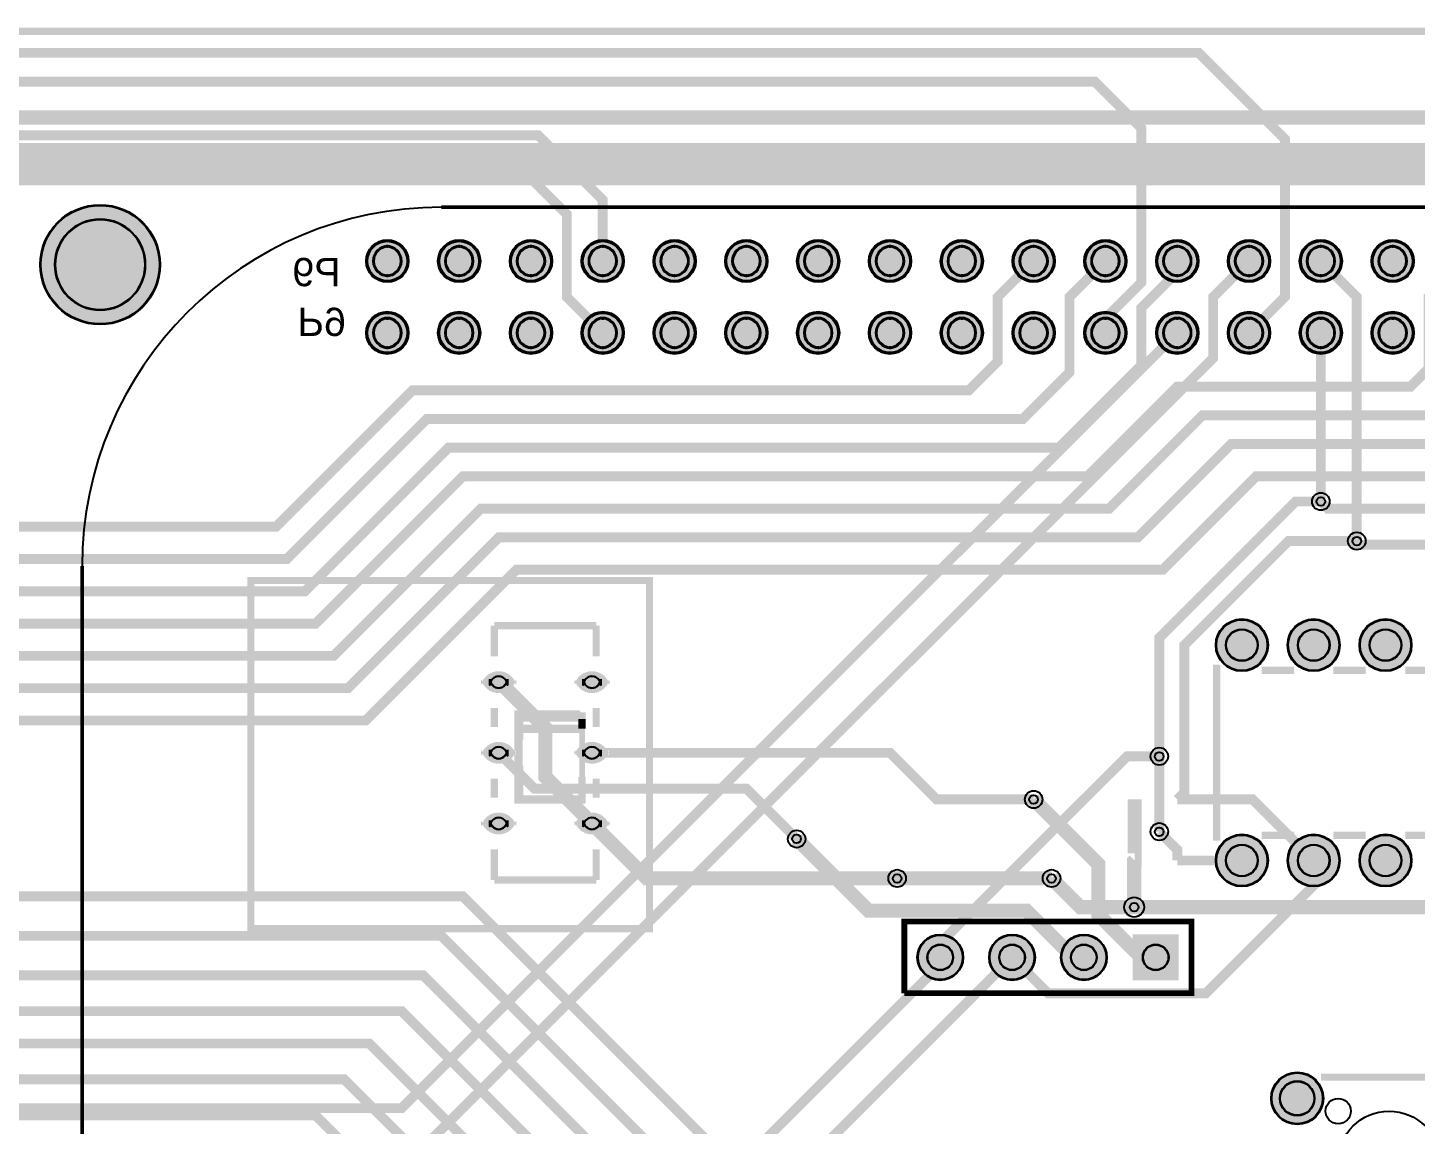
# Model space of a CAD drawing. Header units: millimetres. Extents: x 15 to 190, y -133 to -16.
# Drawn here: x 78.21 to 127.33, y -55.09 to -16.26 of the extents above; entities that cross this region are included whole.
import ezdxf

# ---------------------------------------------------------------- set-up
doc = ezdxf.new("R2010")
doc.units = ezdxf.units.MM
for name, color, linetype, true_color in [('BoardOutLine', 7, 'Continuous', 0xff00ff), ('BottomLayer', 7, 'Continuous', 0x0000cc), ('BottomSilkLayer', 7, 'Continuous', 0x66cc33), ('BottomSolderMaskLayer', 7, 'Continuous', 0xaa00ff), ('Document', 7, 'Continuous', 0xffffff), ('Hole', 7, 'Continuous', 0x222222), ('Multi-Layer', 7, 'Continuous', 0xc0c0c0), ('TopLayer', 7, 'Continuous', 0x9900ff), ('TopSilkLayer', 7, 'Continuous', 0xffff00), ('TopSolderMaskLayer', 7, 'Continuous', 0x800080)]:
    doc.layers.add(name, color=color, linetype=linetype, true_color=true_color)
doc.styles.get("Standard").update_dxf_attribs({"font": 'arial.ttf'})

msp = doc.modelspace()

# ---------------------------------------------------------------- hatches: boundary and pattern name
at = {"layer": 'BottomSolderMaskLayer'}
for points in [[(78.651, -24.638, 1), (82.893, -24.638, 1)], [(90.181, -24.511, 1), (91.683, -24.511, 1)], [(92.721, -24.511, 1), (94.223, -24.511, 1)], [(95.261, -24.511, 1), (96.763, -24.511, 1)], [(97.801, -24.511, 1), (99.303, -24.511, 1)], [(100.341, -24.511, 1), (101.843, -24.511, 1)], [(102.881, -24.511, 1), (104.383, -24.511, 1)], [(105.421, -24.511, 1), (106.923, -24.511, 1)], [(107.961, -24.511, 1), (109.463, -24.511, 1)], [(110.501, -24.511, 1), (112.003, -24.511, 1)], [(113.041, -24.511, 1), (114.543, -24.511, 1)], [(115.581, -24.511, 1), (117.083, -24.511, 1)], [(118.121, -24.511, 1), (119.623, -24.511, 1)], [(120.661, -24.511, 1), (122.163, -24.511, 1)], [(123.201, -24.511, 1), (124.703, -24.511, 1)], [(125.741, -24.511, 1), (127.243, -24.511, 1)], [(90.181, -27.051, 1), (91.683, -27.051, 1)], [(92.721, -27.051, 1), (94.223, -27.051, 1)], [(95.261, -27.051, 1), (96.763, -27.051, 1)], [(97.801, -27.051, 1), (99.303, -27.051, 1)], [(100.341, -27.051, 1), (101.843, -27.051, 1)], [(102.881, -27.051, 1), (104.383, -27.051, 1)], [(105.421, -27.051, 1), (106.923, -27.051, 1)], [(107.961, -27.051, 1), (109.463, -27.051, 1)], [(110.501, -27.051, 1), (112.003, -27.051, 1)], [(113.041, -27.051, 1), (114.543, -27.051, 1)], [(115.581, -27.051, 1), (117.083, -27.051, 1)], [(118.121, -27.051, 1), (119.623, -27.051, 1)], [(120.661, -27.051, 1), (122.163, -27.051, 1)], [(123.201, -27.051, 1), (124.703, -27.051, 1)], [(125.741, -27.051, 1), (127.243, -27.051, 1)], [(120.233, -38.1, 1), (122.084, -38.1, 1)], [(122.773, -38.1, 1), (124.624, -38.1, 1)], [(125.313, -38.1, 1), (127.164, -38.1, 1)], [(95.496, -39.307, -0.785398), (94.245, -39.307), (94.245, -39.514, -0.785398), (95.496, -39.514)], [(98.796, -39.307, -0.785398), (97.545, -39.307), (97.545, -39.514, -0.785398), (98.796, -39.514)], [(95.496, -41.806, -0.785398), (94.245, -41.806), (94.245, -42.014, -0.785398), (95.496, -42.014)], [(98.796, -41.806, -0.785398), (97.545, -41.806), (97.545, -42.014, -0.785398), (98.796, -42.014)], [(95.496, -44.307, -0.785398), (94.245, -44.307), (94.245, -44.514, -0.785398), (95.496, -44.514)], [(98.796, -44.307, -0.785398), (97.545, -44.307), (97.545, -44.514, -0.785398), (98.796, -44.514)], [(120.233, -45.72, 1), (122.084, -45.72, 1)], [(122.773, -45.72, 1), (124.624, -45.72, 1)], [(125.313, -45.72, 1), (127.164, -45.72, 1)], [(109.677, -49.149, 1), (111.303, -49.149, 1)], [(112.217, -49.149, 1), (113.843, -49.149, 1)], [(114.757, -49.149, 1), (116.383, -49.149, 1)], [(118.923, -49.962), (117.297, -49.962), (117.297, -48.336), (118.923, -48.336)], [(122.19, -54.138, 1), (124.041, -54.138, 1)]]:
    msp.add_hatch(color=256, dxfattribs=at).paths.add_polyline_path(points)
at = {"layer": 'Document'}
for points in [[(95.72, -40.81), (95.72, -43.41), (97.72, -43.41), (97.72, -40.81), (97.92, -40.81), (97.92, -43.71), (95.42, -43.71), (95.42, -40.41), (97.72, -40.41), (97.82, -40.51), (97.82, -40.71), (97.72, -40.81)], [(97.72, -41.21), (95.72, -41.21), (95.72, -40.91), (97.72, -40.91)]]:
    msp.add_hatch(color=256, dxfattribs=at).paths.add_polyline_path(points)
at = {"layer": 'Multi-Layer'}
for points in [[(90.232, -24.511, 1), (91.632, -24.511, 1)], [(92.772, -24.511, 1), (94.172, -24.511, 1)], [(95.312, -24.511, 1), (96.712, -24.511, 1)], [(97.852, -24.511, 1), (99.252, -24.511, 1)], [(100.392, -24.511, 1), (101.792, -24.511, 1)], [(102.932, -24.511, 1), (104.332, -24.511, 1)], [(105.472, -24.511, 1), (106.872, -24.511, 1)], [(108.012, -24.511, 1), (109.412, -24.511, 1)], [(110.552, -24.511, 1), (111.952, -24.511, 1)], [(113.092, -24.511, 1), (114.492, -24.511, 1)], [(115.632, -24.511, 1), (117.032, -24.511, 1)], [(118.172, -24.511, 1), (119.572, -24.511, 1)], [(120.712, -24.511, 1), (122.112, -24.511, 1)], [(123.252, -24.511, 1), (124.652, -24.511, 1)], [(125.792, -24.511, 1), (127.192, -24.511, 1)], [(90.232, -27.051, 1), (91.632, -27.051, 1)], [(92.772, -27.051, 1), (94.172, -27.051, 1)], [(95.312, -27.051, 1), (96.712, -27.051, 1)], [(97.852, -27.051, 1), (99.252, -27.051, 1)], [(100.392, -27.051, 1), (101.792, -27.051, 1)], [(102.932, -27.051, 1), (104.332, -27.051, 1)], [(105.472, -27.051, 1), (106.872, -27.051, 1)], [(108.012, -27.051, 1), (109.412, -27.051, 1)], [(110.552, -27.051, 1), (111.952, -27.051, 1)], [(113.092, -27.051, 1), (114.492, -27.051, 1)], [(115.632, -27.051, 1), (117.032, -27.051, 1)], [(118.172, -27.051, 1), (119.572, -27.051, 1)], [(120.712, -27.051, 1), (122.112, -27.051, 1)], [(123.252, -27.051, 1), (124.652, -27.051, 1)], [(125.792, -27.051, 1), (127.192, -27.051, 1)], [(120.258, -38.1, 1), (122.058, -38.1, 1)], [(122.798, -38.1, 1), (124.598, -38.1, 1)], [(125.338, -38.1, 1), (127.138, -38.1, 1)], [(95.47, -39.31, -0.785398), (94.27, -39.31), (94.27, -39.51, -0.785398), (95.47, -39.51)], [(98.77, -39.31, -0.785398), (97.57, -39.31), (97.57, -39.51, -0.785398), (98.77, -39.51)], [(95.47, -41.81, -0.785398), (94.27, -41.81), (94.27, -42.01, -0.785398), (95.47, -42.01)], [(98.77, -41.81, -0.785398), (97.57, -41.81), (97.57, -42.01, -0.785398), (98.77, -42.01)], [(95.47, -44.31, -0.785398), (94.27, -44.31), (94.27, -44.51, -0.785398), (95.47, -44.51)], [(98.77, -44.31, -0.785398), (97.57, -44.31), (97.57, -44.51, -0.785398), (98.77, -44.51)], [(120.258, -45.72, 1), (122.058, -45.72, 1)], [(122.798, -45.72, 1), (124.598, -45.72, 1)], [(125.338, -45.72, 1), (127.138, -45.72, 1)], [(109.703, -49.149, 1), (111.278, -49.149, 1)], [(112.243, -49.149, 1), (113.818, -49.149, 1)], [(114.783, -49.149, 1), (116.358, -49.149, 1)], [(118.898, -49.936), (117.323, -49.936), (117.323, -48.362), (118.898, -48.362)], [(122.215, -54.138, 1), (124.015, -54.138, 1)]]:
    msp.add_hatch(color=256, dxfattribs=at).paths.add_polyline_path(points)
at = {"layer": 'TopSolderMaskLayer'}
for points in [[(78.651, -24.638, 1), (82.893, -24.638, 1)], [(90.181, -24.511, 1), (91.683, -24.511, 1)], [(92.721, -24.511, 1), (94.223, -24.511, 1)], [(95.261, -24.511, 1), (96.763, -24.511, 1)], [(97.801, -24.511, 1), (99.303, -24.511, 1)], [(100.341, -24.511, 1), (101.843, -24.511, 1)], [(102.881, -24.511, 1), (104.383, -24.511, 1)], [(105.421, -24.511, 1), (106.923, -24.511, 1)], [(107.961, -24.511, 1), (109.463, -24.511, 1)], [(110.501, -24.511, 1), (112.003, -24.511, 1)], [(113.041, -24.511, 1), (114.543, -24.511, 1)], [(115.581, -24.511, 1), (117.083, -24.511, 1)], [(118.121, -24.511, 1), (119.623, -24.511, 1)], [(120.661, -24.511, 1), (122.163, -24.511, 1)], [(123.201, -24.511, 1), (124.703, -24.511, 1)], [(125.741, -24.511, 1), (127.243, -24.511, 1)], [(90.181, -27.051, 1), (91.683, -27.051, 1)], [(92.721, -27.051, 1), (94.223, -27.051, 1)], [(95.261, -27.051, 1), (96.763, -27.051, 1)], [(97.801, -27.051, 1), (99.303, -27.051, 1)], [(100.341, -27.051, 1), (101.843, -27.051, 1)], [(102.881, -27.051, 1), (104.383, -27.051, 1)], [(105.421, -27.051, 1), (106.923, -27.051, 1)], [(107.961, -27.051, 1), (109.463, -27.051, 1)], [(110.501, -27.051, 1), (112.003, -27.051, 1)], [(113.041, -27.051, 1), (114.543, -27.051, 1)], [(115.581, -27.051, 1), (117.083, -27.051, 1)], [(118.121, -27.051, 1), (119.623, -27.051, 1)], [(120.661, -27.051, 1), (122.163, -27.051, 1)], [(123.201, -27.051, 1), (124.703, -27.051, 1)], [(125.741, -27.051, 1), (127.243, -27.051, 1)], [(120.233, -38.1, 1), (122.084, -38.1, 1)], [(122.773, -38.1, 1), (124.624, -38.1, 1)], [(125.313, -38.1, 1), (127.164, -38.1, 1)], [(95.496, -39.307, -0.785398), (94.245, -39.307), (94.245, -39.514, -0.785398), (95.496, -39.514)], [(98.796, -39.307, -0.785398), (97.545, -39.307), (97.545, -39.514, -0.785398), (98.796, -39.514)], [(95.496, -41.806, -0.785398), (94.245, -41.806), (94.245, -42.014, -0.785398), (95.496, -42.014)], [(98.796, -41.806, -0.785398), (97.545, -41.806), (97.545, -42.014, -0.785398), (98.796, -42.014)], [(95.496, -44.307, -0.785398), (94.245, -44.307), (94.245, -44.514, -0.785398), (95.496, -44.514)], [(98.796, -44.307, -0.785398), (97.545, -44.307), (97.545, -44.514, -0.785398), (98.796, -44.514)], [(120.233, -45.72, 1), (122.084, -45.72, 1)], [(122.773, -45.72, 1), (124.624, -45.72, 1)], [(125.313, -45.72, 1), (127.164, -45.72, 1)], [(109.677, -49.149, 1), (111.303, -49.149, 1)], [(112.217, -49.149, 1), (113.843, -49.149, 1)], [(114.757, -49.149, 1), (116.383, -49.149, 1)], [(118.923, -49.962), (117.297, -49.962), (117.297, -48.336), (118.923, -48.336)], [(122.19, -54.138, 1), (124.041, -54.138, 1)]]:
    msp.add_hatch(color=256, dxfattribs=at).paths.add_polyline_path(points)

# ---------------------------------------------------------------- linework, layer by layer
at = {"layer": 'BoardOutLine', "const_width": 0.254}
msp.add_lwpolyline([(18.923, -16.383), (165.33, -16.383)], dxfattribs=at)
at = {"layer": 'BottomLayer'}
for points, const_width in [([(23.114, -27.833), (24.872, -27.833), (26.162, -26.543), (26.162, -24.384), (33.401, -17.145), (119.634, -17.145), (122.682, -20.193), (122.682, -25.781), (121.412, -27.051)], 0.35), ([(23.114, -32.832), (25.715, -32.832), (27.686, -30.861), (27.686, -25.273), (34.798, -18.161), (115.951, -18.161), (117.602, -19.812), (117.602, -25.273), (116.332, -26.543), (116.332, -27.051)], 0.35), ([(98.552, -24.511), (98.552, -22.352), (96.266, -20.066), (38.227, -20.066)], 0.35), ([(98.552, -27.051), (97.282, -25.781), (97.282, -22.86), (96.012, -21.59), (43.18, -21.59), (38.227, -26.543)], 0.35), ([(121.412, -24.511), (120.142, -25.781), (120.142, -27.94), (92.075, -56.007), (54.864, -56.007), (52.959, -57.912), (52.959, -62.103)], 0.35), ([(125.222, -32.581), (125.222, -25.781), (123.952, -24.511)], 0.35), ([(118.872, -27.051), (91.44, -54.483), (53.086, -54.483)], 0.35), ([(123.952, -27.051), (123.952, -33.02)], 0.35), ([(125.222, -34.417), (125.222, -32.581)], 0.35), ([(144.145, -34.544), (125.222, -34.544), (125.222, -34.417)], 0.35), ([(98.17, -44.41), (96.52, -42.76), (96.52, -41.021), (94.909, -39.41), (94.87, -39.41)], 0.5), ([(118.237, -44.704), (118.237, -42.037)], 0.35), ([(118.111, -49.148), (117.601, -49.148), (116.078, -47.625), (116.078, -45.847), (113.792, -43.561)], 0.5), ([(115.571, -49.149), (115.19, -49.149), (113.538, -47.498), (107.95, -47.498), (105.41, -44.958)], 0.5), ([(132.715, -45.72), (131.064, -47.371), (117.348, -47.371)], 0.5), ([(114.427, -46.355), (108.966, -46.355)], 0.5), ([(110.49, -49.149), (110.49, -49.403), (96.774, -63.119), (63.373, -63.119), (56.769, -69.723), (42.037, -69.723), (34.925, -76.835)], 0.35), ([(37.465, -76.835), (37.465, -76.327), (42.799, -70.993), (57.277, -70.993), (63.881, -64.389), (97.79, -64.389), (113.03, -49.149)], 0.35)]:
    msp.add_lwpolyline(points, dxfattribs=dict(at, const_width=const_width))
at = {"layer": 'BottomSolderMaskLayer'}
for points in [[(80.77, -23.031), (80.775, -23.031)], [(90.905, -23.974), (90.959, -23.974)], [(93.445, -23.974), (93.499, -23.974)], [(95.985, -23.974), (96.039, -23.974)], [(98.525, -23.974), (98.579, -23.974)], [(101.065, -23.974), (101.119, -23.974)], [(103.605, -23.974), (103.659, -23.974)], [(106.145, -23.974), (106.199, -23.974)], [(108.685, -23.974), (108.739, -23.974)], [(111.225, -23.974), (111.279, -23.974)], [(113.765, -23.974), (113.819, -23.974)], [(116.305, -23.974), (116.359, -23.974)], [(118.845, -23.974), (118.899, -23.974)], [(121.385, -23.974), (121.439, -23.974)], [(123.925, -23.974), (123.979, -23.974)], [(126.465, -23.974), (126.519, -23.974)], [(90.905, -25.048), (90.959, -25.048)], [(93.445, -25.048), (93.499, -25.048)], [(95.985, -25.048), (96.039, -25.048)], [(98.525, -25.048), (98.579, -25.048)], [(101.065, -25.048), (101.119, -25.048)], [(103.605, -25.048), (103.659, -25.048)], [(106.145, -25.048), (106.199, -25.048)], [(108.685, -25.048), (108.739, -25.048)], [(111.225, -25.048), (111.279, -25.048)], [(113.765, -25.048), (113.819, -25.048)], [(116.305, -25.048), (116.359, -25.048)], [(118.845, -25.048), (118.899, -25.048)], [(121.385, -25.048), (121.439, -25.048)], [(123.925, -25.048), (123.979, -25.048)], [(126.465, -25.048), (126.519, -25.048)], [(80.77, -26.245), (80.775, -26.245)], [(90.905, -26.514), (90.959, -26.514)], [(93.445, -26.514), (93.499, -26.514)], [(95.985, -26.514), (96.039, -26.514)], [(98.525, -26.514), (98.579, -26.514)], [(101.065, -26.514), (101.119, -26.514)], [(103.605, -26.514), (103.659, -26.514)], [(106.145, -26.514), (106.199, -26.514)], [(108.685, -26.514), (108.739, -26.514)], [(111.225, -26.514), (111.279, -26.514)], [(113.765, -26.514), (113.819, -26.514)], [(116.305, -26.514), (116.359, -26.514)], [(118.845, -26.514), (118.899, -26.514)], [(121.385, -26.514), (121.439, -26.514)], [(123.925, -26.514), (123.979, -26.514)], [(126.465, -26.514), (126.519, -26.514)], [(90.905, -27.588), (90.959, -27.588)], [(93.445, -27.588), (93.499, -27.588)], [(95.985, -27.588), (96.039, -27.588)], [(98.525, -27.588), (98.579, -27.588)], [(101.065, -27.588), (101.119, -27.588)], [(103.605, -27.588), (103.659, -27.588)], [(106.145, -27.588), (106.199, -27.588)], [(108.685, -27.588), (108.739, -27.588)], [(111.225, -27.588), (111.279, -27.588)], [(113.765, -27.588), (113.819, -27.588)], [(116.305, -27.588), (116.359, -27.588)], [(118.845, -27.588), (118.899, -27.588)], [(121.385, -27.588), (121.439, -27.588)], [(123.925, -27.588), (123.979, -27.588)], [(126.465, -27.588), (126.519, -27.588)], [(94.557, -39.306), (94.557, -39.514)], [(95.183, -39.306), (95.183, -39.514)], [(97.857, -39.306), (97.857, -39.514)], [(98.483, -39.306), (98.483, -39.514)], [(94.557, -41.806), (94.557, -42.014)], [(95.183, -41.806), (95.183, -42.014)], [(97.857, -41.806), (97.857, -42.014)], [(98.483, -41.806), (98.483, -42.014)], [(94.557, -44.306), (94.557, -44.514)], [(95.183, -44.306), (95.183, -44.514)], [(97.857, -44.306), (97.857, -44.514)], [(98.483, -44.306), (98.483, -44.514)]]:
    msp.add_lwpolyline(points, close=True, dxfattribs=at)
for centre, radius in [((80.772, -24.638), 2.121), ((90.932, -24.511), 0.751), ((93.472, -24.511), 0.751), ((96.012, -24.511), 0.751), ((98.552, -24.511), 0.751), ((101.092, -24.511), 0.751), ((103.632, -24.511), 0.751), ((106.172, -24.511), 0.751), ((108.712, -24.511), 0.751), ((111.252, -24.511), 0.751), ((113.792, -24.511), 0.751), ((116.332, -24.511), 0.751), ((118.872, -24.511), 0.751), ((121.412, -24.511), 0.751), ((123.952, -24.511), 0.751), ((126.492, -24.511), 0.751), ((90.932, -27.051), 0.751), ((93.472, -27.051), 0.751), ((96.012, -27.051), 0.751), ((98.552, -27.051), 0.751), ((101.092, -27.051), 0.751), ((103.632, -27.051), 0.751), ((106.172, -27.051), 0.751), ((108.712, -27.051), 0.751), ((111.252, -27.051), 0.751), ((113.792, -27.051), 0.751), ((116.332, -27.051), 0.751), ((118.872, -27.051), 0.751), ((121.412, -27.051), 0.751), ((123.952, -27.051), 0.751), ((126.492, -27.051), 0.751), ((121.158, -38.1), 0.925), ((123.698, -38.1), 0.925), ((126.238, -38.1), 0.925), ((121.158, -38.1), 0.566), ((123.698, -38.1), 0.566), ((126.238, -38.1), 0.566), ((121.158, -45.72), 0.925), ((121.158, -45.72), 0.566), ((123.698, -45.72), 0.925), ((123.698, -45.72), 0.566), ((126.238, -45.72), 0.925), ((126.238, -45.72), 0.566), ((110.49, -49.149), 0.813), ((113.03, -49.149), 0.813), ((115.57, -49.149), 0.813), ((110.49, -49.149), 0.459), ((113.03, -49.149), 0.459), ((115.57, -49.149), 0.459), ((118.11, -49.149), 0.459), ((123.115, -54.138), 0.925), ((123.115, -54.138), 0.617)]:
    msp.add_circle(centre, radius, dxfattribs=at)
for centre, radius, start, end in [((80.77, -24.638), 1.607, 450, 270), ((80.775, -24.638), 1.607, 270, 450), ((90.959, -24.511), 0.537, 90, 270), ((90.905, -24.511), 0.537, 270, 90), ((93.499, -24.511), 0.537, 90, 270), ((93.445, -24.511), 0.537, 270, 90), ((96.039, -24.511), 0.537, 90, 270), ((95.985, -24.511), 0.537, 270, 90), ((98.579, -24.511), 0.537, 90, 270), ((98.525, -24.511), 0.537, 270, 90), ((101.119, -24.511), 0.537, 90, 270), ((101.065, -24.511), 0.537, 270, 90), ((103.659, -24.511), 0.537, 90, 270), ((103.605, -24.511), 0.537, 270, 90), ((106.199, -24.511), 0.537, 90, 270), ((106.145, -24.511), 0.537, 270, 90), ((108.739, -24.511), 0.537, 90, 270), ((108.685, -24.511), 0.537, 270, 90), ((111.279, -24.511), 0.537, 90, 270), ((111.225, -24.511), 0.537, 270, 90), ((113.819, -24.511), 0.537, 90, 270), ((113.765, -24.511), 0.537, 270, 90), ((116.359, -24.511), 0.537, 90, 270), ((116.305, -24.511), 0.537, 270, 90), ((118.899, -24.511), 0.537, 90, 270), ((118.845, -24.511), 0.537, 270, 90), ((121.439, -24.511), 0.537, 90, 270), ((121.385, -24.511), 0.537, 270, 90), ((123.979, -24.511), 0.537, 90, 270), ((123.925, -24.511), 0.537, 270, 90), ((126.519, -24.511), 0.537, 90, 270), ((126.465, -24.511), 0.537, 270, 90), ((90.959, -27.051), 0.537, 90, 270), ((90.905, -27.051), 0.537, 270, 90), ((93.499, -27.051), 0.537, 90, 270), ((93.445, -27.051), 0.537, 270, 90), ((96.039, -27.051), 0.537, 90, 270), ((95.985, -27.051), 0.537, 270, 90), ((98.579, -27.051), 0.537, 90, 270), ((98.525, -27.051), 0.537, 270, 90), ((101.119, -27.051), 0.537, 90, 270), ((101.065, -27.051), 0.537, 270, 90), ((103.659, -27.051), 0.537, 90, 270), ((103.605, -27.051), 0.537, 270, 90), ((106.199, -27.051), 0.537, 90, 270), ((106.145, -27.051), 0.537, 270, 90), ((108.739, -27.051), 0.537, 90, 270), ((108.685, -27.051), 0.537, 270, 90), ((111.279, -27.051), 0.537, 90, 270), ((111.225, -27.051), 0.537, 270, 90), ((113.819, -27.051), 0.537, 90, 270), ((113.765, -27.051), 0.537, 270, 90), ((116.359, -27.051), 0.537, 90, 270), ((116.305, -27.051), 0.537, 270, 90), ((118.899, -27.051), 0.537, 90, 270), ((118.845, -27.051), 0.537, 270, 90), ((121.439, -27.051), 0.537, 90, 270), ((121.385, -27.051), 0.537, 270, 90), ((123.979, -27.051), 0.537, 90, 270), ((123.925, -27.051), 0.537, 270, 90), ((126.519, -27.051), 0.537, 90, 270), ((126.465, -27.051), 0.537, 270, 90), ((94.87, -39.514), 0.313, 0, 180), ((98.17, -39.514), 0.313, 0, 180), ((94.87, -39.306), 0.313, 180, 0), ((98.17, -39.306), 0.313, 180, 0), ((94.87, -42.014), 0.313, 0, 180), ((98.17, -42.014), 0.313, 0, 180), ((94.87, -41.806), 0.313, 180, 0), ((98.17, -41.806), 0.313, 180, 0), ((94.87, -44.514), 0.313, 0, 180), ((94.87, -44.306), 0.313, 180, 0), ((98.17, -44.514), 0.313, 0, 180), ((98.17, -44.306), 0.313, 180, 0)]:
    msp.add_arc(centre, radius, start, end, dxfattribs=at)
at = {"layer": 'Document', "const_width": 0.127}
for points in [[(92.837, -22.606), (160.147, -22.606)], [(80.137, -64.516), (80.137, -35.306)]]:
    msp.add_lwpolyline(points, dxfattribs=at)
at = {"layer": 'Document'}
msp.add_arc((92.837, -35.306), 12.7, 90, 180, dxfattribs=at)
at = {"layer": 'Hole'}
for centre in [(123.952, -33.02), (125.222, -34.417), (118.237, -42.037), (113.792, -43.561), (118.237, -44.704), (105.41, -44.958), (108.966, -46.355), (114.427, -46.355), (117.348, -47.371)]:
    msp.add_circle(centre, 0.153, dxfattribs=at)
at = {"layer": 'Multi-Layer'}
for points in [[(80.77, -23.051), (80.775, -23.051)], [(90.907, -24.011), (90.957, -24.011)], [(93.447, -24.011), (93.497, -24.011)], [(95.987, -24.011), (96.037, -24.011)], [(98.527, -24.011), (98.577, -24.011)], [(101.067, -24.011), (101.117, -24.011)], [(103.607, -24.011), (103.657, -24.011)], [(106.147, -24.011), (106.197, -24.011)], [(108.687, -24.011), (108.737, -24.011)], [(111.227, -24.011), (111.277, -24.011)], [(113.767, -24.011), (113.817, -24.011)], [(116.307, -24.011), (116.357, -24.011)], [(118.847, -24.011), (118.897, -24.011)], [(121.387, -24.011), (121.437, -24.011)], [(123.927, -24.011), (123.977, -24.011)], [(126.467, -24.011), (126.517, -24.011)], [(90.907, -25.012), (90.957, -25.012)], [(93.447, -25.012), (93.497, -25.012)], [(95.987, -25.012), (96.037, -25.012)], [(98.527, -25.012), (98.577, -25.012)], [(101.067, -25.012), (101.117, -25.012)], [(103.607, -25.012), (103.657, -25.012)], [(106.147, -25.012), (106.197, -25.012)], [(108.687, -25.012), (108.737, -25.012)], [(111.227, -25.012), (111.277, -25.012)], [(113.767, -25.012), (113.817, -25.012)], [(116.307, -25.012), (116.357, -25.012)], [(118.847, -25.012), (118.897, -25.012)], [(121.387, -25.012), (121.437, -25.012)], [(123.927, -25.012), (123.977, -25.012)], [(126.467, -25.012), (126.517, -25.012)], [(80.77, -26.226), (80.775, -26.226)], [(90.907, -26.551), (90.957, -26.551)], [(93.447, -26.551), (93.497, -26.551)], [(95.987, -26.551), (96.037, -26.551)], [(98.527, -26.551), (98.577, -26.551)], [(101.067, -26.551), (101.117, -26.551)], [(103.607, -26.551), (103.657, -26.551)], [(106.147, -26.551), (106.197, -26.551)], [(108.687, -26.551), (108.737, -26.551)], [(111.227, -26.551), (111.277, -26.551)], [(113.767, -26.551), (113.817, -26.551)], [(116.307, -26.551), (116.357, -26.551)], [(118.847, -26.551), (118.897, -26.551)], [(121.387, -26.551), (121.437, -26.551)], [(123.927, -26.551), (123.977, -26.551)], [(126.467, -26.551), (126.517, -26.551)], [(90.907, -27.552), (90.957, -27.552)], [(93.447, -27.552), (93.497, -27.552)], [(95.987, -27.552), (96.037, -27.552)], [(98.527, -27.552), (98.577, -27.552)], [(101.067, -27.552), (101.117, -27.552)], [(103.607, -27.552), (103.657, -27.552)], [(106.147, -27.552), (106.197, -27.552)], [(108.687, -27.552), (108.737, -27.552)], [(111.227, -27.552), (111.277, -27.552)], [(113.767, -27.552), (113.817, -27.552)], [(116.307, -27.552), (116.357, -27.552)], [(118.847, -27.552), (118.897, -27.552)], [(121.387, -27.552), (121.437, -27.552)], [(123.927, -27.552), (123.977, -27.552)], [(126.467, -27.552), (126.517, -27.552)], [(94.57, -39.31), (94.57, -39.51)], [(95.17, -39.31), (95.17, -39.51)], [(97.87, -39.31), (97.87, -39.51)], [(98.47, -39.31), (98.47, -39.51)], [(94.57, -41.81), (94.57, -42.01)], [(95.17, -41.81), (95.17, -42.01)], [(97.87, -41.81), (97.87, -42.01)], [(98.47, -41.81), (98.47, -42.01)], [(94.57, -44.31), (94.57, -44.51)], [(95.17, -44.31), (95.17, -44.51)], [(97.87, -44.31), (97.87, -44.51)], [(98.47, -44.31), (98.47, -44.51)]]:
    msp.add_lwpolyline(points, close=True, dxfattribs=at)
for centre, radius in [((80.772, -24.638), 2.096), ((90.932, -24.511), 0.7), ((93.472, -24.511), 0.7), ((96.012, -24.511), 0.7), ((98.552, -24.511), 0.7), ((101.092, -24.511), 0.7), ((103.632, -24.511), 0.7), ((106.172, -24.511), 0.7), ((108.712, -24.511), 0.7), ((111.252, -24.511), 0.7), ((113.792, -24.511), 0.7), ((116.332, -24.511), 0.7), ((118.872, -24.511), 0.7), ((121.412, -24.511), 0.7), ((123.952, -24.511), 0.7), ((126.492, -24.511), 0.7), ((90.932, -27.051), 0.7), ((93.472, -27.051), 0.7), ((96.012, -27.051), 0.7), ((98.552, -27.051), 0.7), ((101.092, -27.051), 0.7), ((103.632, -27.051), 0.7), ((106.172, -27.051), 0.7), ((108.712, -27.051), 0.7), ((111.252, -27.051), 0.7), ((113.792, -27.051), 0.7), ((116.332, -27.051), 0.7), ((118.872, -27.051), 0.7), ((121.412, -27.051), 0.7), ((123.952, -27.051), 0.7), ((126.492, -27.051), 0.7), ((123.952, -33.02), 0.31), ((125.222, -34.417), 0.31), ((121.158, -38.1), 0.9), ((123.698, -38.1), 0.9), ((126.238, -38.1), 0.9), ((121.158, -38.1), 0.55), ((123.698, -38.1), 0.55), ((126.238, -38.1), 0.55), ((118.237, -42.037), 0.31), ((113.792, -43.561), 0.31), ((105.41, -44.958), 0.31), ((118.237, -44.704), 0.31), ((121.158, -45.72), 0.9), ((121.158, -45.72), 0.55), ((123.698, -45.72), 0.9), ((123.698, -45.72), 0.55), ((126.238, -45.72), 0.9), ((126.238, -45.72), 0.55), ((108.966, -46.355), 0.31), ((114.427, -46.355), 0.31), ((117.348, -47.371), 0.35), ((110.49, -49.149), 0.787), ((113.03, -49.149), 0.787), ((115.57, -49.149), 0.787), ((110.49, -49.149), 0.445), ((113.03, -49.149), 0.445), ((115.57, -49.149), 0.445), ((118.11, -49.149), 0.445), ((123.115, -54.138), 0.9), ((123.115, -54.138), 0.6)]:
    msp.add_circle(centre, radius, dxfattribs=at)
for centre, radius, start, end in [((80.77, -24.638), 1.588, 450, 270), ((80.775, -24.638), 1.588, 270, 450), ((90.957, -24.511), 0.501, 90, 270), ((90.907, -24.511), 0.501, 270, 90), ((93.497, -24.511), 0.501, 90, 270), ((93.447, -24.511), 0.501, 270, 90), ((96.037, -24.511), 0.501, 90, 270), ((95.987, -24.511), 0.501, 270, 90), ((98.577, -24.511), 0.501, 90, 270), ((98.527, -24.511), 0.501, 270, 90), ((101.117, -24.511), 0.501, 90, 270), ((101.067, -24.511), 0.501, 270, 90), ((103.657, -24.511), 0.501, 90, 270), ((103.607, -24.511), 0.501, 270, 90), ((106.197, -24.511), 0.501, 90, 270), ((106.147, -24.511), 0.501, 270, 90), ((108.737, -24.511), 0.501, 90, 270), ((108.687, -24.511), 0.501, 270, 90), ((111.277, -24.511), 0.501, 90, 270), ((111.227, -24.511), 0.501, 270, 90), ((113.817, -24.511), 0.501, 90, 270), ((113.767, -24.511), 0.501, 270, 90), ((116.357, -24.511), 0.501, 90, 270), ((116.307, -24.511), 0.501, 270, 90), ((118.897, -24.511), 0.501, 90, 270), ((118.847, -24.511), 0.501, 270, 90), ((121.437, -24.511), 0.501, 90, 270), ((121.387, -24.511), 0.501, 270, 90), ((123.977, -24.511), 0.501, 90, 270), ((123.927, -24.511), 0.501, 270, 90), ((126.517, -24.511), 0.501, 90, 270), ((126.467, -24.511), 0.501, 270, 90), ((90.957, -27.051), 0.501, 90, 270), ((90.907, -27.051), 0.501, 270, 90), ((93.497, -27.051), 0.501, 90, 270), ((93.447, -27.051), 0.501, 270, 90), ((96.037, -27.051), 0.501, 90, 270), ((95.987, -27.051), 0.501, 270, 90), ((98.577, -27.051), 0.501, 90, 270), ((98.527, -27.051), 0.501, 270, 90), ((101.117, -27.051), 0.501, 90, 270), ((101.067, -27.051), 0.501, 270, 90), ((103.657, -27.051), 0.501, 90, 270), ((103.607, -27.051), 0.501, 270, 90), ((106.197, -27.051), 0.501, 90, 270), ((106.147, -27.051), 0.501, 270, 90), ((108.737, -27.051), 0.501, 90, 270), ((108.687, -27.051), 0.501, 270, 90), ((111.277, -27.051), 0.501, 90, 270), ((111.227, -27.051), 0.501, 270, 90), ((113.817, -27.051), 0.501, 90, 270), ((113.767, -27.051), 0.501, 270, 90), ((116.357, -27.051), 0.501, 90, 270), ((116.307, -27.051), 0.501, 270, 90), ((118.897, -27.051), 0.501, 90, 270), ((118.847, -27.051), 0.501, 270, 90), ((121.437, -27.051), 0.501, 90, 270), ((121.387, -27.051), 0.501, 270, 90), ((123.977, -27.051), 0.501, 90, 270), ((123.927, -27.051), 0.501, 270, 90), ((126.517, -27.051), 0.501, 90, 270), ((126.467, -27.051), 0.501, 270, 90), ((94.87, -39.51), 0.3, 0, 180), ((98.17, -39.51), 0.3, 0, 180), ((94.87, -39.31), 0.3, 180, 0), ((98.17, -39.31), 0.3, 180, 0), ((94.87, -42.01), 0.3, 0, 180), ((98.17, -42.01), 0.3, 0, 180), ((94.87, -41.81), 0.3, 180, 0), ((98.17, -41.81), 0.3, 180, 0), ((94.87, -44.51), 0.3, 0, 180), ((94.87, -44.31), 0.3, 180, 0), ((98.17, -44.51), 0.3, 0, 180), ((98.17, -44.31), 0.3, 180, 0)]:
    msp.add_arc(centre, radius, start, end, dxfattribs=at)
at = {"layer": 'TopLayer'}
for points, const_width in [([(144.272, -24.511), (144.272, -22.606), (141.097, -19.431), (52.07, -19.431), (44.704, -26.797), (44.704, -28.194)], 0.5), ([(141.732, -24.511), (141.732, -22.733), (140.081, -21.082), (75.057, -21.082), (70.104, -26.035), (70.104, -28.194)], 1.5), ([(134.112, -24.511), (132.842, -25.781), (132.842, -29.083), (129.794, -32.131), (121.666, -32.131), (118.364, -35.433), (95.504, -35.433), (90.17, -40.767), (68.58, -40.767), (61.341, -33.528), (61.341, -29.591), (59.944, -28.194)], 0.35), ([(131.572, -24.511), (130.302, -25.781), (130.302, -28.448), (128.778, -29.972), (119.761, -29.972), (116.459, -33.274), (94.234, -33.274), (89.027, -38.481), (69.342, -38.481), (63.881, -33.02), (63.881, -29.337), (62.738, -28.194), (62.484, -28.194)], 0.35), ([(129.032, -24.511), (127.762, -25.781), (127.762, -28.321), (127.127, -28.956), (118.872, -28.956), (115.697, -32.131), (93.599, -32.131), (88.392, -37.338), (69.723, -37.338), (65.024, -32.639), (65.024, -30.734)], 0.35), ([(118.872, -24.511), (118.872, -24.892), (117.602, -26.162), (117.602, -28.194), (114.681, -31.115), (93.091, -31.115), (88.011, -36.195), (69.977, -36.195), (66.294, -32.512), (66.294, -29.337), (65.151, -28.194), (65.024, -28.194)], 0.35), ([(116.332, -24.511), (115.062, -25.781), (115.062, -28.448), (113.411, -30.099), (92.329, -30.099), (87.376, -35.052), (70.358, -35.052), (67.564, -32.258), (67.564, -30.734)], 0.35), ([(113.792, -24.511), (112.522, -25.781), (112.522, -28.067), (111.506, -29.083), (91.821, -29.083), (86.995, -33.909), (70.993, -33.909)], 0.35), ([(131.572, -27.051), (131.572, -28.829), (129.413, -30.988), (120.777, -30.988), (117.475, -34.29), (94.869, -34.29), (89.535, -39.624), (68.961, -39.624), (62.484, -33.147), (62.484, -30.734)], 0.35), ([(108.712, -72.771), (89.408, -53.467), (71.501, -53.467), (53.594, -35.56), (53.594, -29.718), (52.324, -28.448), (52.324, -28.194)], 0.35), ([(111.252, -72.771), (111.252, -70.866), (91.44, -51.054), (72.517, -51.054), (56.134, -34.671), (56.134, -29.718), (54.864, -28.448), (54.864, -28.194)], 0.35), ([(113.792, -72.771), (113.792, -69.342), (92.837, -48.387), (73.152, -48.387), (58.674, -33.909), (58.674, -29.464)], 0.35), ([(106.172, -72.771), (106.172, -72.517), (88.392, -54.737), (71.12, -54.737), (52.324, -35.941), (52.324, -30.734)], 0.35), ([(111.252, -75.311), (109.982, -74.041), (109.982, -71.882), (90.297, -52.197), (71.882, -52.197), (54.864, -35.179), (54.864, -30.734)], 0.35), ([(113.792, -75.311), (112.522, -74.041), (112.522, -70.104), (92.202, -49.784), (72.898, -49.784), (57.404, -34.29), (57.404, -30.734)], 0.35), ([(123.952, -72.771), (123.952, -71.374), (123.444, -70.866), (117.475, -70.866), (93.599, -46.99), (73.279, -46.99), (59.944, -33.655), (59.944, -30.734)], 0.35), ([(118.237, -42.037), (118.237, -37.846), (123.063, -33.02), (123.952, -33.02)], 0.35), ([(123.952, -33.02), (124.206, -33.274), (125.222, -33.274)], 0.35), ([(125.222, -33.274), (131.605, -33.274)], 0.35), ([(125.222, -34.417), (122.809, -34.417), (119.126, -38.1), (119.126, -43.307), (118.872, -43.561)], 0.35), ([(94.869, -41.91), (96.139, -43.18), (103.632, -43.18), (105.41, -44.958)], 0.35), ([(98.171, -41.91), (108.712, -41.91), (110.363, -43.561), (113.792, -43.561)], 0.35), ([(110.49, -49.149), (110.49, -48.641), (117.094, -42.037), (118.237, -42.037)], 0.35), ([(117.366, -43.561), (117.366, -45.72), (117.365, -45.72)], 0.5), ([(118.872, -43.561), (121.539, -43.561), (123.698, -45.72)], 0.35), ([(108.966, -46.355), (100.115, -46.355), (98.17, -44.41)], 0.5), ([(118.872, -45.72), (118.872, -45.339), (118.237, -44.704)], 0.35), ([(113.03, -49.149), (114.3, -50.419), (119.888, -50.419), (123.698, -46.609), (123.698, -45.72)], 0.35), ([(117.365, -45.72), (117.348, -45.737), (117.348, -47.371)], 0.5), ([(118.872, -45.72), (121.158, -45.72)], 0.35), ([(117.348, -47.371), (115.443, -47.371), (114.427, -46.355)], 0.5)]:
    msp.add_lwpolyline(points, dxfattribs=dict(at, const_width=const_width))
at = {"layer": 'TopSilkLayer', "const_width": 0.254}
msp.add_lwpolyline([(86.106, -35.814), (100.203, -35.814), (100.203, -48.133), (86.106, -48.133), (86.106, -35.814)], close=True, dxfattribs=at)
at = {"layer": 'TopSilkLayer'}
for points, const_width in [([(98.32, -37.41), (94.72, -37.41)], 0.254), ([(94.72, -37.41), (94.72, -38.493)], 0.254), ([(98.32, -37.41), (98.32, -38.493)], 0.254), ([(120.268, -45.024), (120.268, -38.797)], 0.254), ([(123.001, -38.99), (121.855, -38.99)], 0.254), ([(125.541, -38.99), (124.395, -38.99)], 0.254), ([(128.081, -38.99), (126.935, -38.99)], 0.254), ([(94.72, -40.327), (94.72, -40.993)], 0.254), ([(98.32, -40.327), (98.32, -40.993)], 0.254), ([(95.62, -41.455), (95.62, -40.61), (97.82, -40.61), (97.82, -40.81)], 0.254), ([(97.82, -40.71), (97.82, -41.056)], 0.254), ([(97.82, -41.056), (95.62, -41.056)], 0.254), ([(94.72, -42.827), (94.72, -43.493)], 0.254), ([(97.82, -42.764), (97.82, -43.556), (95.62, -43.556), (95.62, -42.365)], 0.254), ([(98.32, -42.827), (98.32, -43.493)], 0.254), ([(122.999, -44.832), (121.857, -44.832)], 0.254), ([(125.539, -44.832), (124.397, -44.832)], 0.254), ([(128.079, -44.832), (126.937, -44.832)], 0.254), ([(94.72, -45.327), (94.72, -46.41)], 0.254), ([(98.32, -45.327), (98.32, -46.41)], 0.254), ([(98.32, -46.41), (94.72, -46.41)], 0.254), ([(109.22, -50.419), (109.22, -47.879), (119.38, -47.879), (119.38, -50.419), (117.475, -50.419)], 0.203), ([(109.22, -50.419), (117.475, -50.419)], 0.203), ([(123.961, -53.388), (128.769, -53.388)], 0.254)]:
    msp.add_lwpolyline(points, dxfattribs=dict(at, const_width=const_width))
for centre, radius in [((124.565, -54.588), 0.447), ((126.365, -56.388), 1.8)]:
    msp.add_circle(centre, radius, dxfattribs=at)
at = {"layer": 'TopSolderMaskLayer'}
for points in [[(80.77, -23.031), (80.775, -23.031)], [(90.905, -23.974), (90.959, -23.974)], [(93.445, -23.974), (93.499, -23.974)], [(95.985, -23.974), (96.039, -23.974)], [(98.525, -23.974), (98.579, -23.974)], [(101.065, -23.974), (101.119, -23.974)], [(103.605, -23.974), (103.659, -23.974)], [(106.145, -23.974), (106.199, -23.974)], [(108.685, -23.974), (108.739, -23.974)], [(111.225, -23.974), (111.279, -23.974)], [(113.765, -23.974), (113.819, -23.974)], [(116.305, -23.974), (116.359, -23.974)], [(118.845, -23.974), (118.899, -23.974)], [(121.385, -23.974), (121.439, -23.974)], [(123.925, -23.974), (123.979, -23.974)], [(126.465, -23.974), (126.519, -23.974)], [(90.905, -25.048), (90.959, -25.048)], [(93.445, -25.048), (93.499, -25.048)], [(95.985, -25.048), (96.039, -25.048)], [(98.525, -25.048), (98.579, -25.048)], [(101.065, -25.048), (101.119, -25.048)], [(103.605, -25.048), (103.659, -25.048)], [(106.145, -25.048), (106.199, -25.048)], [(108.685, -25.048), (108.739, -25.048)], [(111.225, -25.048), (111.279, -25.048)], [(113.765, -25.048), (113.819, -25.048)], [(116.305, -25.048), (116.359, -25.048)], [(118.845, -25.048), (118.899, -25.048)], [(121.385, -25.048), (121.439, -25.048)], [(123.925, -25.048), (123.979, -25.048)], [(126.465, -25.048), (126.519, -25.048)], [(80.77, -26.245), (80.775, -26.245)], [(90.905, -26.514), (90.959, -26.514)], [(93.445, -26.514), (93.499, -26.514)], [(95.985, -26.514), (96.039, -26.514)], [(98.525, -26.514), (98.579, -26.514)], [(101.065, -26.514), (101.119, -26.514)], [(103.605, -26.514), (103.659, -26.514)], [(106.145, -26.514), (106.199, -26.514)], [(108.685, -26.514), (108.739, -26.514)], [(111.225, -26.514), (111.279, -26.514)], [(113.765, -26.514), (113.819, -26.514)], [(116.305, -26.514), (116.359, -26.514)], [(118.845, -26.514), (118.899, -26.514)], [(121.385, -26.514), (121.439, -26.514)], [(123.925, -26.514), (123.979, -26.514)], [(126.465, -26.514), (126.519, -26.514)], [(90.905, -27.588), (90.959, -27.588)], [(93.445, -27.588), (93.499, -27.588)], [(95.985, -27.588), (96.039, -27.588)], [(98.525, -27.588), (98.579, -27.588)], [(101.065, -27.588), (101.119, -27.588)], [(103.605, -27.588), (103.659, -27.588)], [(106.145, -27.588), (106.199, -27.588)], [(108.685, -27.588), (108.739, -27.588)], [(111.225, -27.588), (111.279, -27.588)], [(113.765, -27.588), (113.819, -27.588)], [(116.305, -27.588), (116.359, -27.588)], [(118.845, -27.588), (118.899, -27.588)], [(121.385, -27.588), (121.439, -27.588)], [(123.925, -27.588), (123.979, -27.588)], [(126.465, -27.588), (126.519, -27.588)], [(94.557, -39.306), (94.557, -39.514)], [(95.183, -39.306), (95.183, -39.514)], [(97.857, -39.306), (97.857, -39.514)], [(98.483, -39.306), (98.483, -39.514)], [(94.557, -41.806), (94.557, -42.014)], [(95.183, -41.806), (95.183, -42.014)], [(97.857, -41.806), (97.857, -42.014)], [(98.483, -41.806), (98.483, -42.014)], [(94.557, -44.306), (94.557, -44.514)], [(95.183, -44.306), (95.183, -44.514)], [(97.857, -44.306), (97.857, -44.514)], [(98.483, -44.306), (98.483, -44.514)]]:
    msp.add_lwpolyline(points, close=True, dxfattribs=at)
for centre, radius in [((80.772, -24.638), 2.121), ((90.932, -24.511), 0.751), ((93.472, -24.511), 0.751), ((96.012, -24.511), 0.751), ((98.552, -24.511), 0.751), ((101.092, -24.511), 0.751), ((103.632, -24.511), 0.751), ((106.172, -24.511), 0.751), ((108.712, -24.511), 0.751), ((111.252, -24.511), 0.751), ((113.792, -24.511), 0.751), ((116.332, -24.511), 0.751), ((118.872, -24.511), 0.751), ((121.412, -24.511), 0.751), ((123.952, -24.511), 0.751), ((126.492, -24.511), 0.751), ((90.932, -27.051), 0.751), ((93.472, -27.051), 0.751), ((96.012, -27.051), 0.751), ((98.552, -27.051), 0.751), ((101.092, -27.051), 0.751), ((103.632, -27.051), 0.751), ((106.172, -27.051), 0.751), ((108.712, -27.051), 0.751), ((111.252, -27.051), 0.751), ((113.792, -27.051), 0.751), ((116.332, -27.051), 0.751), ((118.872, -27.051), 0.751), ((121.412, -27.051), 0.751), ((123.952, -27.051), 0.751), ((126.492, -27.051), 0.751), ((121.158, -38.1), 0.925), ((123.698, -38.1), 0.925), ((126.238, -38.1), 0.925), ((121.158, -38.1), 0.566), ((123.698, -38.1), 0.566), ((126.238, -38.1), 0.566), ((121.158, -45.72), 0.925), ((121.158, -45.72), 0.566), ((123.698, -45.72), 0.925), ((123.698, -45.72), 0.566), ((126.238, -45.72), 0.925), ((126.238, -45.72), 0.566), ((110.49, -49.149), 0.813), ((113.03, -49.149), 0.813), ((115.57, -49.149), 0.813), ((110.49, -49.149), 0.459), ((113.03, -49.149), 0.459), ((115.57, -49.149), 0.459), ((118.11, -49.149), 0.459), ((123.115, -54.138), 0.925), ((123.115, -54.138), 0.617)]:
    msp.add_circle(centre, radius, dxfattribs=at)
for centre, radius, start, end in [((80.77, -24.638), 1.607, 450, 270), ((80.775, -24.638), 1.607, 270, 450), ((90.959, -24.511), 0.537, 90, 270), ((90.905, -24.511), 0.537, 270, 90), ((93.499, -24.511), 0.537, 90, 270), ((93.445, -24.511), 0.537, 270, 90), ((96.039, -24.511), 0.537, 90, 270), ((95.985, -24.511), 0.537, 270, 90), ((98.579, -24.511), 0.537, 90, 270), ((98.525, -24.511), 0.537, 270, 90), ((101.119, -24.511), 0.537, 90, 270), ((101.065, -24.511), 0.537, 270, 90), ((103.659, -24.511), 0.537, 90, 270), ((103.605, -24.511), 0.537, 270, 90), ((106.199, -24.511), 0.537, 90, 270), ((106.145, -24.511), 0.537, 270, 90), ((108.739, -24.511), 0.537, 90, 270), ((108.685, -24.511), 0.537, 270, 90), ((111.279, -24.511), 0.537, 90, 270), ((111.225, -24.511), 0.537, 270, 90), ((113.819, -24.511), 0.537, 90, 270), ((113.765, -24.511), 0.537, 270, 90), ((116.359, -24.511), 0.537, 90, 270), ((116.305, -24.511), 0.537, 270, 90), ((118.899, -24.511), 0.537, 90, 270), ((118.845, -24.511), 0.537, 270, 90), ((121.439, -24.511), 0.537, 90, 270), ((121.385, -24.511), 0.537, 270, 90), ((123.979, -24.511), 0.537, 90, 270), ((123.925, -24.511), 0.537, 270, 90), ((126.519, -24.511), 0.537, 90, 270), ((126.465, -24.511), 0.537, 270, 90), ((90.959, -27.051), 0.537, 90, 270), ((90.905, -27.051), 0.537, 270, 90), ((93.499, -27.051), 0.537, 90, 270), ((93.445, -27.051), 0.537, 270, 90), ((96.039, -27.051), 0.537, 90, 270), ((95.985, -27.051), 0.537, 270, 90), ((98.579, -27.051), 0.537, 90, 270), ((98.525, -27.051), 0.537, 270, 90), ((101.119, -27.051), 0.537, 90, 270), ((101.065, -27.051), 0.537, 270, 90), ((103.659, -27.051), 0.537, 90, 270), ((103.605, -27.051), 0.537, 270, 90), ((106.199, -27.051), 0.537, 90, 270), ((106.145, -27.051), 0.537, 270, 90), ((108.739, -27.051), 0.537, 90, 270), ((108.685, -27.051), 0.537, 270, 90), ((111.279, -27.051), 0.537, 90, 270), ((111.225, -27.051), 0.537, 270, 90), ((113.819, -27.051), 0.537, 90, 270), ((113.765, -27.051), 0.537, 270, 90), ((116.359, -27.051), 0.537, 90, 270), ((116.305, -27.051), 0.537, 270, 90), ((118.899, -27.051), 0.537, 90, 270), ((118.845, -27.051), 0.537, 270, 90), ((121.439, -27.051), 0.537, 90, 270), ((121.385, -27.051), 0.537, 270, 90), ((123.979, -27.051), 0.537, 90, 270), ((123.925, -27.051), 0.537, 270, 90), ((126.519, -27.051), 0.537, 90, 270), ((126.465, -27.051), 0.537, 270, 90), ((94.87, -39.514), 0.313, 0, 180), ((98.17, -39.514), 0.313, 0, 180), ((94.87, -39.306), 0.313, 180, 0), ((98.17, -39.306), 0.313, 180, 0), ((94.87, -42.014), 0.313, 0, 180), ((98.17, -42.014), 0.313, 0, 180), ((94.87, -41.806), 0.313, 180, 0), ((98.17, -41.806), 0.313, 180, 0), ((94.87, -44.514), 0.313, 0, 180), ((94.87, -44.306), 0.313, 180, 0), ((98.17, -44.514), 0.313, 0, 180), ((98.17, -44.306), 0.313, 180, 0)]:
    msp.add_arc(centre, radius, start, end, dxfattribs=at)

# ---------------------------------------------------------------- texts
at = {"layer": 'BottomSilkLayer', "text_generation_flag": 2}
msp.add_text('P9', height=1, dxfattribs=at).set_placement((89.281, -25.4))
msp.add_text('P9', height=1, rotation=180, dxfattribs=at).set_placement((87.757, -26.162))

doc.saveas('drawing.dxf')
